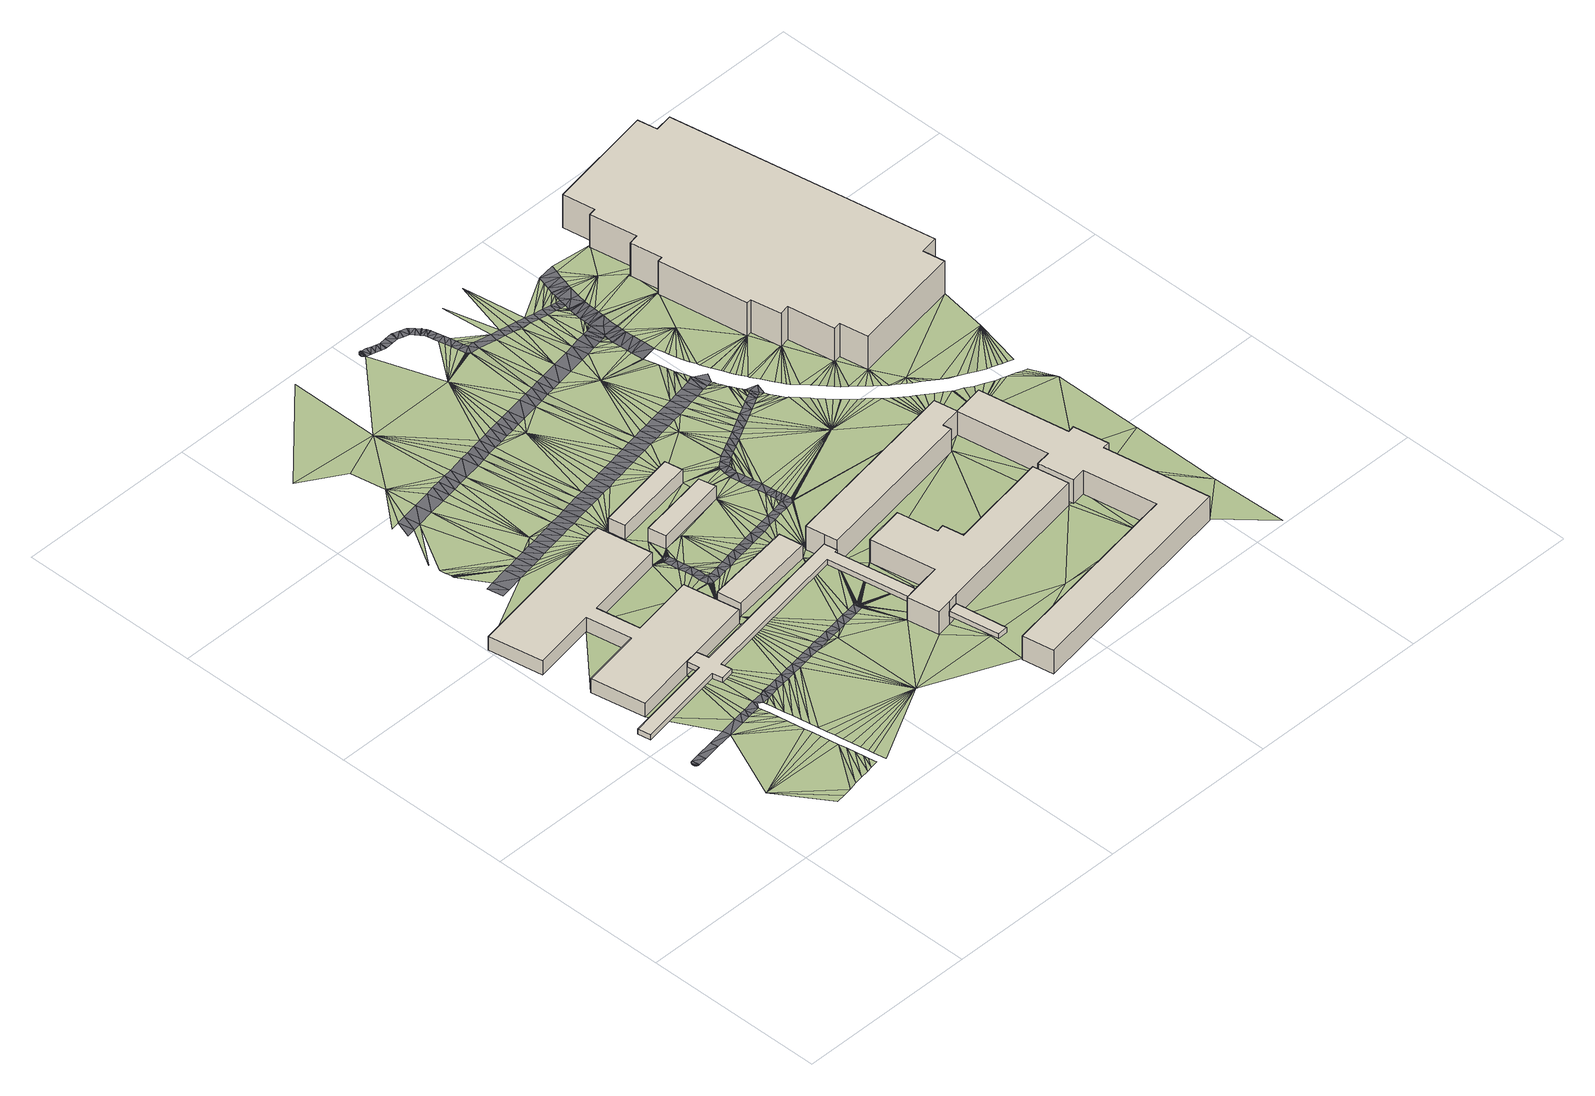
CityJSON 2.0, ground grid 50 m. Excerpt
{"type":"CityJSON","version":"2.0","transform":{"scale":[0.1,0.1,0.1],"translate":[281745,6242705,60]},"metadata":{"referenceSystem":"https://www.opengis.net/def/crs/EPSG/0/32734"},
"CityObjects":{
"building1":{"type":"Building","attributes":{"osm_address":"HIV/AIDS Unit Bellville 7530 Cape Town","osm_building":"university","osm_building:levels":"1","ground_height":61.25,"building_height":4.1,"roof_height":65.35,"plus_code":"4FRW3J8Q+VHW"},"geometry":[{"type":"Solid","lod":"1","boundaries":[[[[0,1,2,3]],[[1,4,5,2]],[[4,6,7,5]],[[6,8,9,7]],[[8,10,11,9]],[[10,12,13,11]],[[12,14,15,13]],[[14,16,17,15]],[[16,18,19,17]],[[18,20,21,19]],[[20,22,23,21]],[[22,24,25,23]],[[24,26,27,25]],[[26,0,3,27]],[[3,2,5,7,9,11,13,15,17,19,21,23,25,27]],[[26,24,22,20,18,16,14,12,10,8,6,4,1,0]]]]}]},
"building2":{"type":"Building","attributes":{"osm_building":"roof","osm_building:levels":"1","osm_layer":"1","ground_height":61.04,"bottom_roof_height":63.84,"roof_height":65.34},"geometry":[{"type":"Solid","lod":"1","boundaries":[[[[28,29,30,31]],[[29,32,33,30]],[[32,34,35,33]],[[34,36,37,35]],[[36,38,39,37]],[[38,40,41,39]],[[40,42,43,41]],[[42,44,45,43]],[[44,46,47,45]],[[46,48,49,47]],[[48,50,51,49]],[[50,52,53,51]],[[52,54,3,53]],[[54,55,27,3]],[[55,56,57,27]],[[56,28,31,57]],[[31,30,33,35,37,39,41,43,45,47,49,51,53,3,27,57]],[[56,55,54,52,50,48,46,44,42,40,38,36,34,32,29,28]]]]}]},
"building3":{"type":"Building","attributes":{"osm_address":"Bellville 7530 Cape Town","osm_building":"yes","osm_building:levels":"1","ground_height":61.03,"building_height":4.1,"roof_height":65.13,"plus_code":"4FRW3J8Q+VP5"},"geometry":[{"type":"Solid","lod":"1","boundaries":[[[[58,59,60,61]],[[59,62,63,60]],[[62,64,65,63]],[[64,58,61,65]],[[61,60,63,65]],[[64,62,59,58]]]]}]},
"building4":{"type":"Building","attributes":{"osm_building":"roof","osm_building:levels":"1","osm_layer":"1","ground_height":61.07,"bottom_roof_height":63.87,"roof_height":65.37},"geometry":[{"type":"Solid","lod":"1","boundaries":[[[[66,67,68,69]],[[67,70,71,68]],[[70,72,73,71]],[[72,66,69,73]],[[69,68,71,73]],[[72,70,67,66]]]]}]},
"building5":{"type":"Building","attributes":{"osm_address":"Bellville 7530 Cape Town","osm_building":"yes","osm_building:levels":"1","ground_height":61.28,"building_height":4.1,"roof_height":65.38,"plus_code":"4FRW3J8Q+XQ2"},"geometry":[{"type":"Solid","lod":"1","boundaries":[[[[74,75,76,77]],[[75,78,79,76]],[[78,80,81,79]],[[80,74,77,81]],[[77,76,79,81]],[[80,78,75,74]]]]}]},
"building6":{"type":"Building","attributes":{"osm_address":"Bellville 7530 Cape Town","osm_building":"yes","osm_building:levels":"1","ground_height":61.49,"building_height":4.1,"roof_height":65.59,"plus_code":"4FRW3J8Q+XPQ"},"geometry":[{"type":"Solid","lod":"1","boundaries":[[[[82,83,84,85]],[[83,86,87,84]],[[86,88,89,87]],[[88,82,85,89]],[[85,84,87,89]],[[88,86,83,82]]]]}]},
"building7":{"type":"Building","attributes":{"osm_address":"Bellville 7530 Cape Town","osm_building":"dormitory","osm_building:levels":"2","osm_building:part":"yes","osm_layer":"1","ground_height":61.25,"building_height":6.9,"roof_height":68.15,"plus_code":"4FRW3J8R+Q22"},"geometry":[{"type":"MultiSurface","lod":"1","boundaries":[[[90,91,92,93]],[[91,94,95,92]],[[94,96,97,95]],[[96,98,99,97]],[[98,100,101,99]],[[100,102,103,101]],[[102,104,105,103]],[[104,106,107,105]],[[106,108,109,107]],[[108,110,42,44]],[[44,42,43,45]],[[45,43,111,109]],[[110,112,113,111]],[[112,114,115,113]],[[114,116,117,115]],[[116,90,93,117]],[[93,92,95,97,99,101,103,105,107,109,111,113,115,117]],[[116,114,112,110,108,106,104,102,100,98,96,94,91,90]]]}]},
"building8":{"type":"Building","attributes":{"osm_address":"Matthew Goniwe Residence 1 Bellville 7530 Cape Town","osm_building":"dormitory","osm_building:levels":"2","osm_building:part":"yes","osm_residential":"university","ground_height":61.3,"building_height":6.9,"roof_height":68.2,"plus_code":"4FRW3J8R+P3M"},"geometry":[{"type":"Solid","lod":"1","boundaries":[[[[118,119,120,121]],[[119,122,123,120]],[[122,124,125,123]],[[124,126,127,125]],[[126,128,129,127]],[[128,130,131,129]],[[130,132,133,131]],[[132,134,135,133]],[[134,136,137,135]],[[136,138,139,137]],[[138,140,141,139]],[[140,142,143,141]],[[142,144,145,143]],[[144,146,147,145]],[[146,148,149,147]],[[148,150,151,149]],[[150,152,153,151]],[[152,154,155,153]],[[154,156,157,155]],[[156,158,159,157]],[[158,118,121,159]],[[121,120,123,125,127,129,131,133,135,137,139,141,143,145,147,149,151,153,155,157,159]],[[158,156,154,152,150,148,146,144,142,140,138,136,134,132,130,128,126,124,122,119,118]]]]}]},
"building9":{"type":"Building","attributes":{"osm_address":"Administration Bellville 7530 Cape Town","osm_building":"university","osm_building:levels":"3","ground_height":62.25,"building_height":9.7,"roof_height":71.95,"plus_code":"4FRW3J9R+435"},"geometry":[{"type":"Solid","lod":"1","boundaries":[[[[160,161,162,163]],[[161,164,165,162]],[[164,166,167,165]],[[166,168,169,167]],[[168,170,171,169]],[[170,172,173,171]],[[172,174,175,173]],[[174,176,177,175]],[[176,178,179,177]],[[178,180,181,179]],[[180,182,183,181]],[[182,184,185,183]],[[184,186,187,185]],[[186,188,189,187]],[[188,190,191,189]],[[190,192,193,191]],[[192,194,195,193]],[[194,196,197,195]],[[196,198,199,197]],[[198,160,163,199]],[[163,162,165,167,169,171,173,175,177,179,181,183,185,187,189,191,193,195,197,199]],[[198,196,194,192,190,188,186,184,182,180,178,176,174,172,170,168,166,164,161,160]]]]}]},
"terrain1":{"type":"TINRelief","geometry":[{"type":"CompositeSurface","lod":"1","boundaries":[[[200,201,202]],[[200,202,203]],[[204,200,203]],[[205,200,206]],[[207,208,24]],[[209,204,203]],[[204,210,200]],[[210,211,200]],[[200,211,212]],[[206,200,212]],[[213,214,209]],[[215,213,216]],[[205,217,218]],[[208,26,24]],[[214,204,209]],[[219,220,216]],[[215,214,213]],[[216,220,215]],[[206,221,205]],[[219,222,223]],[[223,220,219]],[[217,205,221]],[[224,225,218]],[[224,218,217]],[[208,226,26]],[[227,225,228]],[[228,225,224]],[[22,20,229]],[[26,226,230]],[[231,227,228]],[[232,227,231]],[[26,230,233]],[[234,235,236]],[[235,234,237]],[[238,237,234]],[[239,236,240]],[[26,233,0]],[[239,234,236]],[[241,0,233]],[[242,243,240]],[[244,242,245]],[[246,239,240]],[[247,245,248]],[[241,249,250]],[[241,250,0]],[[248,251,252]],[[253,254,255]],[[246,240,243]],[[256,250,249]],[[257,253,255]],[[257,255,258]],[[0,250,256]],[[259,258,255]],[[259,255,260]],[[260,255,261]],[[261,255,262]],[[251,262,255]],[[242,244,243]],[[263,0,256]],[[247,244,245]],[[264,0,263]],[[265,266,267]],[[267,266,268]],[[266,269,270]],[[247,248,252]],[[271,272,273]],[[273,272,274]],[[275,276,277]],[[272,271,266]],[[251,255,252]],[[6,4,278]],[[1,0,264]],[[274,272,279]],[[280,281,282]],[[274,279,281]],[[283,1,264]],[[283,284,1]],[[252,255,285]],[[286,287,288]],[[289,1,284]],[[290,285,255]],[[291,281,279]],[[1,289,292]],[[293,275,277]],[[288,287,294]],[[295,291,279]],[[278,4,296]],[[297,290,255]],[[292,298,1]],[[277,299,293]],[[294,300,288]],[[298,301,1]],[[291,295,302]],[[302,295,303]],[[277,304,299]],[[305,297,255]],[[62,1,301]],[[59,4,1]],[[62,59,1]],[[297,305,306]],[[303,307,302]],[[277,308,304]],[[62,301,309]],[[310,291,302]],[[311,288,300]],[[312,306,305]],[[302,307,313]],[[314,308,277]],[[315,62,309]],[[316,4,59]],[[317,312,305]],[[318,310,302]],[[319,320,321]],[[322,288,311]],[[302,313,323]],[[62,315,324]],[[325,314,277]],[[326,4,327]],[[326,328,4]],[[316,327,4]],[[329,4,328]],[[4,330,296]],[[4,329,331]],[[4,331,332]],[[316,59,333]],[[333,59,334]],[[334,59,335]],[[305,336,317]],[[59,337,335]],[[337,59,338]],[[330,4,332]],[[338,59,339]],[[339,59,340]],[[340,59,341]],[[318,302,342]],[[343,341,59]],[[344,288,322]],[[345,343,59]],[[346,345,59]],[[347,62,324]],[[348,302,323]],[[59,349,346]],[[350,325,277]],[[112,305,255]],[[349,59,351]],[[320,319,288]],[[352,336,305]],[[302,353,342]],[[354,288,344]],[[348,353,302]],[[350,277,355]],[[296,330,356]],[[357,296,356]],[[357,358,296]],[[358,359,296]],[[359,360,296]],[[360,361,296]],[[361,362,296]],[[362,363,296]],[[364,296,363]],[[59,365,351]],[[364,366,296]],[[367,296,366]],[[296,367,368]],[[296,368,369]],[[369,370,296]],[[370,371,296]],[[371,372,296]],[[277,296,86]],[[355,277,373]],[[354,320,288]],[[374,365,59]],[[375,376,377]],[[296,372,74]],[[378,376,375]],[[114,112,255]],[[305,112,352]],[[379,373,277]],[[86,296,74]],[[277,86,379]],[[378,380,381]],[[74,372,382]],[[75,383,384]],[[385,74,382]],[[386,321,320]],[[384,387,75]],[[353,348,388]],[[375,380,378]],[[74,385,383]],[[387,389,75]],[[390,75,389]],[[388,348,391]],[[75,390,392]],[[393,114,255]],[[75,392,394]],[[75,394,395]],[[75,395,396]],[[75,397,398]],[[396,399,75]],[[75,399,400]],[[75,400,401]],[[401,402,75]],[[75,402,403]],[[404,397,75]],[[75,403,404]],[[62,347,405]],[[406,393,255]],[[381,407,408]],[[75,74,383]],[[373,379,409]],[[352,112,410]],[[380,407,381]],[[388,391,411]],[[412,398,408]],[[413,409,379]],[[414,320,354]],[[112,415,410]],[[398,412,75]],[[59,416,374]],[[408,407,412]],[[411,417,388]],[[347,418,405]],[[379,419,413]],[[415,112,420]],[[421,417,411]],[[320,414,422]],[[420,112,423]],[[112,424,423]],[[425,424,112]],[[112,426,425]],[[427,426,112]],[[112,428,427]],[[429,405,418]],[[419,379,430]],[[412,407,431]],[[110,432,428]],[[433,432,110]],[[110,434,433]],[[112,110,428]],[[421,435,417]],[[436,435,421]],[[437,412,431]],[[438,320,422]],[[379,439,430]],[[114,393,116]],[[429,440,441]],[[416,442,374]],[[443,441,440]],[[74,444,86]],[[445,441,443]],[[441,445,446]],[[441,446,447]],[[447,448,441]],[[441,448,449]],[[441,449,450]],[[451,412,437]],[[450,452,441]],[[453,320,438]],[[379,454,439]],[[434,455,456]],[[457,456,455]],[[457,455,458]],[[459,458,455]],[[436,460,435]],[[461,459,455]],[[461,455,462]],[[463,462,455]],[[416,464,442]],[[465,460,436]],[[90,116,393]],[[104,452,466]],[[104,466,467]],[[104,467,468]],[[455,434,110]],[[468,469,104]],[[104,469,470]],[[104,471,463]],[[104,470,471]],[[412,472,75]],[[451,473,412]],[[453,474,320]],[[429,441,405]],[[475,464,416]],[[476,460,465]],[[108,455,110]],[[416,477,475]],[[379,478,454]],[[441,452,104]],[[104,463,455]],[[416,479,477]],[[412,473,472]],[[480,465,481]],[[416,405,482]],[[483,405,441]],[[465,480,476]],[[455,108,106]],[[482,405,483]],[[479,416,484]],[[74,485,444]],[[474,486,320]],[[481,487,480]],[[488,393,406]],[[489,472,473]],[[490,484,416]],[[491,476,480]],[[104,455,106]],[[416,482,492]],[[487,493,480]],[[90,393,488]],[[478,494,454]],[[489,495,472]],[[416,492,490]],[[496,491,480]],[[497,480,493]],[[498,472,495]],[[478,499,494]],[[474,500,486]],[[496,480,501]],[[320,486,502]],[[503,492,482]],[[497,504,480]],[[472,498,505]],[[499,478,506]],[[507,486,500]],[[102,441,104]],[[501,480,508]],[[509,503,482]],[[504,510,480]],[[486,507,511]],[[478,512,506]],[[513,508,480]],[[482,514,509]],[[480,510,515]],[[472,505,516]],[[486,511,517]],[[485,472,518]],[[514,482,519]],[[512,478,520]],[[521,519,482]],[[482,522,521]],[[482,523,522]],[[524,523,482]],[[525,505,526]],[[444,485,527]],[[513,480,528]],[[486,517,529]],[[515,528,480]],[[530,478,444]],[[520,478,531]],[[526,532,533]],[[516,505,525]],[[516,534,472]],[[535,472,534]],[[536,526,533]],[[472,535,537]],[[536,525,526]],[[537,538,472]],[[538,518,472]],[[518,539,485]],[[532,540,541]],[[485,539,542]],[[541,533,532]],[[531,478,543]],[[485,542,527]],[[544,486,529]],[[444,527,545]],[[444,545,546]],[[444,546,547]],[[444,547,548]],[[549,444,548]],[[528,515,550]],[[551,444,549]],[[552,444,551]],[[530,444,552]],[[553,478,530]],[[102,100,554]],[[528,550,555]],[[553,556,478]],[[557,486,544]],[[478,558,543]],[[555,550,559]],[[558,478,556]],[[488,406,560]],[[561,562,563]],[[555,559,564]],[[565,566,567]],[[563,566,561]],[[568,562,569]],[[102,554,570]],[[571,570,554]],[[557,572,486]],[[573,90,488]],[[563,567,566]],[[574,543,558]],[[575,569,576]],[[563,562,568]],[[441,102,577]],[[486,578,579]],[[578,486,580]],[[486,581,580]],[[581,486,582]],[[583,582,486]],[[486,579,584]],[[583,486,585]],[[585,486,586]],[[586,486,587]],[[587,486,588]],[[589,486,584]],[[486,590,588]],[[591,574,558]],[[590,486,572]],[[592,486,589]],[[486,592,593]],[[556,594,558]],[[595,557,596]],[[597,568,569]],[[594,598,558]],[[599,559,600]],[[559,599,564]],[[601,591,558]],[[595,572,557]],[[569,575,597]],[[602,524,482]],[[603,604,605]],[[606,603,605]],[[606,605,607]],[[608,607,605]],[[605,609,608]],[[605,610,609]],[[611,610,605]],[[605,612,611]],[[605,613,612]],[[598,614,558]],[[605,615,613]],[[605,616,615]],[[596,617,618]],[[605,619,616]],[[599,600,620]],[[619,605,576]],[[618,595,596]],[[601,558,621]],[[564,599,622]],[[558,614,623]],[[617,624,618]],[[620,625,599]],[[622,599,626]],[[558,627,621]],[[558,623,628]],[[558,628,627]],[[599,625,629]],[[630,631,632]],[[633,632,631]],[[602,634,524]],[[634,602,604]],[[605,575,576]],[[618,624,635]],[[571,636,570]],[[626,599,637]],[[638,599,629]],[[639,640,633]],[[577,102,570]],[[641,635,624]],[[631,639,633]],[[642,627,628]],[[643,627,642]],[[638,644,599]],[[637,599,645]],[[643,642,646]],[[641,647,635]],[[648,575,605]],[[643,646,649]],[[650,647,641]],[[605,651,648]],[[649,646,652]],[[653,645,599]],[[639,654,655]],[[656,573,488]],[[644,657,599]],[[658,659,641]],[[659,650,641]],[[660,651,605]],[[649,652,661]],[[560,656,488]],[[662,644,663]],[[605,604,602]],[[661,652,664]],[[605,665,660]],[[599,666,653]],[[667,659,658]],[[663,668,669]],[[659,670,650]],[[657,671,599]],[[672,599,671]],[[599,672,673]],[[599,673,674]],[[674,675,599]],[[662,657,644]],[[599,675,676]],[[666,599,676]],[[654,677,678]],[[661,664,679]],[[680,659,667]],[[663,669,662]],[[577,570,636]],[[670,659,680]],[[668,681,682]],[[683,661,679]],[[684,669,668]],[[682,684,668]],[[685,665,686]],[[687,664,688]],[[677,689,678]],[[690,653,691]],[[692,693,667]],[[667,693,680]],[[665,605,694]],[[695,682,681]],[[683,696,697]],[[681,698,699]],[[695,681,699]],[[664,687,679]],[[700,685,701]],[[666,691,653]],[[696,683,679]],[[698,702,699]],[[703,704,688]],[[705,699,702]],[[706,707,697]],[[678,689,708]],[[697,709,706]],[[688,704,687]],[[697,696,709]],[[690,710,711]],[[712,713,700]],[[690,691,710]],[[686,665,694]],[[714,715,703]],[[703,716,704]],[[715,716,703]],[[692,717,693]],[[692,718,717]],[[719,701,685]],[[719,685,686]],[[714,720,715]],[[712,700,721]],[[722,723,713]],[[720,714,724]],[[725,573,656]],[[726,711,710]],[[700,701,721]],[[727,711,726]],[[728,711,727]],[[713,712,722]],[[729,723,722]],[[727,730,728]],[[694,605,731]],[[573,732,636]],[[732,573,725]],[[727,733,730]],[[718,734,735]],[[736,731,605]],[[737,725,656]],[[738,717,718]],[[656,560,737]],[[605,739,736]],[[740,734,741]],[[740,742,734]],[[735,738,718]],[[742,735,734]],[[743,739,605]],[[605,744,743]],[[745,636,732]],[[746,717,747]],[[717,738,747]],[[708,748,749]],[[577,636,745]],[[750,744,605]],[[751,750,605]],[[752,751,605]],[[747,753,746]],[[748,754,755]],[[756,746,757]],[[753,757,746]],[[758,752,605]],[[759,760,761]],[[759,761,762]],[[757,763,756]],[[759,764,760]],[[765,766,754]],[[605,767,758]],[[763,768,756]],[[769,764,759]],[[770,759,762]],[[759,771,769]],[[756,768,772]],[[773,774,577]],[[759,775,771]],[[605,776,767]],[[777,775,759]],[[765,778,779]],[[777,759,780]],[[773,577,745]],[[781,605,602]],[[776,605,781]],[[780,759,782]],[[783,784,778]],[[785,754,766]],[[759,786,782]],[[779,787,765]],[[779,778,784]],[[788,770,789]],[[787,766,765]],[[789,790,788]],[[790,791,788]],[[749,748,755]],[[785,755,754]],[[788,791,792]],[[792,793,788]],[[788,793,794]],[[788,794,795]],[[788,795,796]],[[788,796,797]],[[798,799,797]],[[799,798,800]],[[799,800,801]],[[799,801,802]],[[802,803,799]],[[803,804,799]],[[805,786,806]],[[770,788,759]],[[804,807,799]],[[806,808,805]],[[808,806,809]],[[809,806,810]],[[811,812,807]],[[810,806,813]],[[813,806,814]],[[811,815,812]],[[602,816,781]],[[817,818,819]],[[820,812,815]],[[816,602,821]],[[759,806,786]],[[818,822,819]],[[823,812,820]],[[822,818,824]],[[821,602,825]],[[797,799,788]],[[826,817,814]],[[827,824,818]],[[602,828,829]],[[823,830,812]],[[602,831,825]],[[830,832,812]],[[833,831,602]],[[827,818,834]],[[812,832,835]],[[833,602,836]],[[799,807,812]],[[834,818,837]],[[836,602,838]],[[818,839,837]],[[835,840,196]],[[838,602,841]],[[839,818,842]],[[196,840,843]],[[844,841,602]],[[845,846,847]],[[843,848,196]],[[788,806,759]],[[842,818,849]],[[826,818,817]],[[812,835,196]],[[602,850,844]],[[848,851,196]],[[806,826,814]],[[602,829,852]],[[853,829,854]],[[847,855,845]],[[851,856,196]],[[799,857,788]],[[850,602,852]],[[858,846,845]],[[859,856,860]],[[799,812,861]],[[859,860,862]],[[856,859,196]],[[196,863,812]],[[859,862,864]],[[865,849,866]],[[867,859,864]],[[866,849,818]],[[852,829,868]],[[869,859,867]],[[870,868,829]],[[853,858,871]],[[872,870,829]],[[873,826,806]],[[869,874,859]],[[826,875,818]],[[874,876,859]],[[829,877,872]],[[871,858,845]],[[866,818,875]],[[877,829,878]],[[853,879,829]],[[880,878,829]],[[876,881,882]],[[883,880,829]],[[829,884,883]],[[885,884,829]],[[853,871,879]],[[829,879,885]],[[859,876,886]],[[859,887,196]],[[876,882,886]],[[886,882,888]],[[889,885,879]],[[886,888,890]],[[879,891,889]],[[890,892,886]],[[879,893,891]],[[879,894,893]],[[892,895,886]],[[896,886,895]],[[896,897,886]],[[887,859,886]],[[898,886,897]],[[886,898,899]]]}]},
"road1":{"type":"Road","attributes":{"osm_access":"private","osm_highway":"service","osm_is_in":"Bellville Campus, Cape Peninsula University of Technology, Bellville, Western Cape, South Africa","osm_lanes":"2","osm_maxspeed":"30","osm_name":"Achievers Way","osm_oneway":"yes","osm_surface":"asphalt"},"geometry":[{"type":"MultiSurface","lod":"1","boundaries":[[[900,901,902]],[[270,902,901]],[[901,275,270]],[[270,275,266]],[[275,293,266]],[[266,293,272]],[[287,903,282]],[[272,293,299]],[[287,282,294]],[[279,272,299]],[[294,282,281]],[[279,299,304]],[[304,295,279]],[[300,294,281]],[[295,304,308]],[[300,281,291]],[[303,295,308]],[[314,303,308]],[[303,314,307]],[[311,300,291]],[[307,314,325]],[[291,310,311]],[[307,325,313]],[[313,325,350]],[[311,310,322]],[[323,313,350]],[[322,310,318]],[[355,323,350]],[[344,322,318]],[[323,355,348]],[[342,344,318]],[[348,355,373]],[[354,344,342]],[[342,353,354]],[[373,391,348]],[[391,373,409]],[[414,354,353]],[[353,388,414]],[[409,411,391]],[[413,411,409]],[[414,388,422]],[[411,413,421]],[[388,417,422]],[[421,413,419]],[[421,419,436]],[[430,436,419]],[[417,438,422]],[[435,438,417]],[[430,465,436]],[[438,435,453]],[[465,430,439]],[[453,435,460]],[[465,439,481]],[[474,453,460]],[[481,439,454]],[[474,460,476]],[[487,481,454]],[[474,476,500]],[[494,487,454]],[[491,500,476]],[[487,494,493]],[[500,491,507]],[[499,493,494]],[[496,507,491]],[[499,497,493]],[[511,507,496]],[[499,506,497]],[[501,511,496]],[[506,504,497]],[[517,511,501]],[[504,506,512]],[[517,501,508]],[[504,512,510]],[[529,517,508]],[[512,520,510]],[[513,529,508]],[[510,520,515]],[[515,520,531]],[[513,544,529]],[[515,531,550]],[[513,528,544]],[[531,543,550]],[[550,543,559]],[[528,557,544]],[[528,555,557]],[[559,543,574]],[[559,574,600]],[[555,596,557]],[[564,596,555]],[[574,591,600]],[[600,591,620]],[[596,564,617]],[[617,564,622]],[[620,591,601]],[[625,620,601]],[[617,622,624]],[[622,626,624]],[[625,601,621]],[[629,625,621]],[[626,641,624]],[[621,627,629]],[[627,638,629]],[[637,641,626]],[[627,643,638]],[[643,644,638]],[[641,637,658]],[[644,643,649]],[[649,663,644]],[[658,637,645]],[[661,663,649]],[[661,668,663]],[[658,645,667]],[[645,653,667]],[[668,661,683]],[[667,653,690]],[[681,668,683]],[[690,692,667]],[[683,698,681]],[[697,698,683]],[[698,697,904]],[[718,692,690]],[[698,904,702]],[[904,697,707]],[[690,711,718]],[[904,707,905]],[[718,711,728]],[[718,728,734]],[[728,906,734]],[[906,728,730]],[[741,734,906]],[[741,906,907]]]}]},
"road2":{"type":"Road","attributes":{"osm_highway":"service","osm_lanes":"1","osm_surface":"asphalt"},"geometry":[{"type":"MultiSurface","lod":"1","boundaries":[[[908,909,910]],[[908,911,909]],[[908,912,913]],[[910,909,914]],[[915,912,910]],[[916,917,910]],[[912,908,910]],[[918,917,919]],[[917,920,921]],[[921,919,917]],[[920,917,916]],[[910,914,916]],[[909,922,914]],[[923,924,925]],[[914,925,924]],[[924,926,914]],[[927,928,929]],[[930,927,926]],[[931,916,932]],[[932,916,926]],[[926,927,932]],[[926,916,914]],[[933,934,916]],[[935,914,936]],[[914,922,936]],[[937,929,938]],[[939,933,916]],[[940,941,938]],[[942,940,205]],[[931,939,916]],[[932,927,929]],[[943,944,932]],[[932,944,931]],[[937,932,929]],[[940,942,941]],[[937,938,941]],[[226,218,225]],[[207,942,205]],[[205,218,208]],[[205,208,207]],[[218,226,208]],[[226,225,230]],[[227,232,230]],[[233,232,945]],[[249,234,239]],[[234,241,238]],[[238,233,945]],[[249,239,246]],[[230,232,233]],[[234,249,241]],[[241,233,238]],[[256,249,246]],[[246,263,256]],[[263,246,243]],[[227,230,225]],[[264,263,243]],[[244,247,264]],[[252,284,247]],[[247,283,264]],[[244,264,243]],[[284,252,285]],[[290,297,298]],[[285,290,289]],[[298,297,306]],[[283,247,284]],[[292,289,290]],[[284,285,289]],[[306,301,298]],[[298,292,290]],[[312,309,301]],[[309,312,315]],[[312,317,315]],[[312,301,306]],[[336,324,315]],[[336,352,347]],[[410,418,352]],[[415,418,410]],[[420,423,424]],[[440,420,424]],[[426,424,425]],[[426,427,428]],[[457,428,432]],[[426,428,452]],[[426,440,424]],[[415,420,440]],[[336,315,317]],[[433,434,432]],[[347,352,418]],[[418,415,429]],[[324,336,347]],[[461,428,457]],[[446,426,452]],[[466,452,468]],[[466,468,467]],[[415,440,429]],[[456,432,434]],[[440,446,443]],[[440,426,446]],[[445,443,446]],[[452,450,449]],[[452,448,447]],[[448,452,449]],[[452,447,446]],[[452,470,468]],[[470,452,428]],[[463,471,470]],[[428,461,470]],[[468,470,469]],[[459,461,457]],[[462,463,470]],[[470,461,462]],[[458,459,457]],[[432,456,457]]]}]},
"road3":{"type":"Road","attributes":{"osm_highway":"service","osm_lanes":"1","osm_surface":"asphalt"},"geometry":[{"type":"MultiSurface","lod":"1","boundaries":[[[341,343,345]],[[341,345,346]],[[339,341,338]],[[349,341,346]],[[341,339,340]],[[326,341,349]],[[326,327,316]],[[316,341,326]],[[377,329,328]],[[378,331,376]],[[338,341,316]],[[334,335,337]],[[337,338,316]],[[316,334,337]],[[328,326,349]],[[316,333,334]],[[329,376,331]],[[331,378,381]],[[377,328,349]],[[375,377,351]],[[351,377,349]],[[380,351,365]],[[380,375,351]],[[365,374,380]],[[377,376,329]],[[431,374,442]],[[437,442,464]],[[451,475,477]],[[464,475,437]],[[374,407,380]],[[479,489,477]],[[407,374,431]],[[431,442,437]],[[477,473,451]],[[473,477,489]],[[451,437,475]],[[498,490,505]],[[484,490,495]],[[490,498,495]],[[492,505,490]],[[505,492,503]],[[484,495,489]],[[484,489,479]],[[359,358,357]],[[359,357,362]],[[360,362,361]],[[362,360,359]],[[366,385,382]],[[366,369,367]],[[385,366,362]],[[362,357,385]],[[363,366,364]],[[363,362,366]],[[398,357,356]],[[369,371,370]],[[369,368,367]],[[371,382,372]],[[382,371,369]],[[366,382,369]],[[356,330,398]],[[397,404,396]],[[397,357,398]],[[402,404,403]],[[400,402,401]],[[402,400,404]],[[404,400,396]],[[381,332,331]],[[526,505,503]],[[396,357,397]],[[330,408,398]],[[381,408,330]],[[384,385,390]],[[390,385,396]],[[387,390,389]],[[385,384,383]],[[384,390,387]],[[392,390,396]],[[394,396,395]],[[394,392,396]],[[357,396,385]],[[400,399,396]],[[332,381,330]],[[526,503,509]],[[509,532,526]],[[540,532,509]],[[576,534,516]],[[576,516,525]],[[525,619,576]],[[612,540,514]],[[514,540,509]],[[541,540,613]],[[533,541,615]],[[616,536,533]],[[525,536,616]],[[534,576,569]],[[537,561,518]],[[561,539,518]],[[539,561,542]],[[527,542,565]],[[561,537,535]],[[537,518,538]],[[535,562,561]],[[562,535,569]],[[527,565,530]],[[566,565,542]],[[561,566,542]],[[535,534,569]],[[553,565,567]],[[521,514,519]],[[521,522,523]],[[610,521,523]],[[524,634,523]],[[634,610,523]],[[608,634,604]],[[606,604,603]],[[613,615,541]],[[616,533,615]],[[612,613,540]],[[525,616,619]],[[606,608,604]],[[610,634,608]],[[610,608,609]],[[612,610,611]],[[612,521,610]],[[608,606,607]],[[514,521,612]],[[546,549,547]],[[546,530,549]],[[547,549,548]],[[551,549,552]],[[545,527,546]],[[549,530,552]],[[527,530,546]],[[565,553,530]],[[563,556,553]],[[594,556,563]],[[598,563,568]],[[563,553,567]],[[597,614,568]],[[563,598,594]],[[598,568,614]],[[623,614,597]],[[597,575,623]],[[628,575,648]],[[628,648,651]],[[642,628,651]],[[646,642,651]],[[651,660,646]],[[575,628,623]],[[665,685,652]],[[660,665,652]],[[685,664,652]],[[664,685,688]],[[685,700,688]],[[713,703,688]],[[723,714,713]],[[713,714,703]],[[724,723,729]],[[722,946,729]],[[713,688,700]],[[723,724,714]],[[724,729,946]],[[724,946,720]],[[652,646,660]]]}]},
"road4":{"type":"Road","attributes":{"osm_highway":"service","osm_lanes":"1","osm_surface":"asphalt"},"geometry":[{"type":"MultiSurface","lod":"1","boundaries":[[[947,948,949]],[[502,950,951]],[[952,953,502]],[[949,953,952]],[[954,947,955]],[[956,957,958]],[[958,959,956]],[[958,957,960]],[[958,961,951]],[[951,950,958]],[[960,962,958]],[[959,958,950]],[[955,963,964]],[[963,965,964]],[[966,965,963]],[[964,965,967]],[[968,969,970]],[[971,969,972]],[[969,968,973]],[[964,967,974]],[[971,972,975]],[[969,976,972]],[[977,975,972]],[[974,975,978]],[[974,978,964]],[[973,979,980]],[[981,982,976]],[[981,973,980]],[[981,976,973]],[[969,973,976]],[[970,983,968]],[[966,963,984]],[[955,964,954]],[[950,985,986]],[[986,987,988]],[[989,990,959]],[[986,991,992]],[[992,991,993]],[[992,993,994]],[[959,986,988]],[[995,991,985]],[[991,986,985]],[[959,988,989]],[[948,947,954]],[[953,950,502]],[[949,996,953]],[[977,997,998]],[[998,999,975]],[[998,997,1000]],[[999,978,975]],[[977,998,975]],[[1001,1002,1003]],[[1001,1003,1004]],[[1003,1002,1005]],[[985,1005,1002]],[[953,1006,950]],[[1006,1007,950]],[[1007,1006,1008]],[[1005,985,950]],[[986,959,950]],[[949,948,996]],[[635,631,618]],[[595,579,587]],[[647,639,635]],[[670,680,689]],[[670,677,650]],[[677,670,689]],[[647,650,654]],[[680,708,689]],[[654,650,677]],[[583,585,587]],[[583,581,582]],[[587,585,586]],[[590,572,588]],[[588,572,587]],[[587,581,583]],[[595,587,572]],[[630,595,618]],[[647,654,639]],[[772,768,1009]],[[765,746,756]],[[756,772,778]],[[1009,783,772]],[[693,717,748]],[[748,708,693]],[[717,754,748]],[[693,708,680]],[[765,756,778]],[[717,746,754]],[[783,1009,784]],[[746,765,754]],[[772,783,778]],[[1010,1011,1012]],[[1010,1013,1011]],[[593,1014,1012]],[[584,579,630]],[[640,592,589]],[[584,632,589]],[[593,592,1014]],[[580,579,578]],[[1011,1013,1015]],[[983,1016,1017]],[[983,1018,1016]],[[968,983,1017]],[[1019,1020,983]],[[1021,1015,1013]],[[983,1020,1018]],[[1019,1011,1020]],[[1015,1020,1011]],[[1022,1021,1013]],[[640,589,633]],[[579,580,587]],[[640,1014,592]],[[579,595,630]],[[633,589,632]],[[632,584,630]],[[618,631,630]],[[635,639,631]],[[1010,1012,1014]],[[587,580,581]]]}]},
"road5":{"type":"Road","attributes":{"osm_access":"private","osm_highway":"service","osm_is_in":"Bellville Campus, Cape Peninsula University of Technology, Bellville, Western Cape, South Africa","osm_lanes":"2","osm_maxspeed":"30","osm_name":"Business Way"},"geometry":[{"type":"MultiSurface","lod":"1","boundaries":[[[710,782,726]],[[771,676,675]],[[780,691,666]],[[710,691,782]],[[777,666,676]],[[906,727,786]],[[906,730,733]],[[906,733,727]],[[782,727,726]],[[674,771,675]],[[777,780,666]],[[786,805,906]],[[805,808,906]],[[786,727,782]],[[775,777,676]],[[782,691,780]],[[808,809,907]],[[907,906,808]],[[775,676,771]]]}]},
"road6":{"type":"Road","attributes":{"osm_access":"private","osm_highway":"service","osm_is_in":"Bellville Campus, Cape Peninsula University of Technology, Bellville, Western Cape, South Africa","osm_lanes":"2","osm_maxspeed":"30","osm_name":"Business Way","osm_surface":"asphalt"},"geometry":[{"type":"MultiSurface","lod":"1","boundaries":[[[740,741,907]],[[740,813,742]],[[907,810,740]],[[814,735,742]],[[735,814,738]],[[810,813,740]],[[907,809,810]],[[819,747,738]],[[814,742,813]],[[822,753,747]],[[757,753,822]],[[738,814,817]],[[763,757,822]],[[768,763,824]],[[819,738,817]],[[819,822,747]],[[768,824,1009]],[[824,763,822]],[[779,784,834]],[[1009,834,784]],[[824,827,1009]],[[779,837,787]],[[766,787,837]],[[837,785,766]],[[834,1009,827]],[[837,779,834]],[[842,755,785]],[[839,785,837]],[[749,755,842]],[[842,785,839]],[[749,842,849]],[[865,749,849]]]}]}
},
"vertices":[
[297,637,10],[470,667,10],[470,667,53],[297,637,53],[443,819,10],[443,819,53],[266,788,10],[266,788,53],[245,907,10],[245,907,53],[471,947,10],[471,947,53],[445,1097,10],[445,1097,53],[2,1020,10],[2,1020,53],[28,871,10],[28,871,53],[205,902,10],[205,902,53],[227,778,10],[227,778,53],[62,749,10],[62,749,53],[88,600,10],[88,600,53],[258,630,10],[258,630,53],
[13,551,38],[19,516,38],[19,516,53],[13,551,53],[269,559,38],[269,559,53],[275,532,38],[275,532,53],[312,538,38],[312,538,53],[307,567,38],[307,567,53],[734,640,38],[734,640,53],[775,400,38],[775,400,53],[807,406,38],[807,406,53],[766,645,38],[766,645,53],[774,646,38],[774,646,53],[768,682,38],[768,682,53],[304,604,38],[304,604,53],[297,637,38],[258,630,38],[263,595,38],[263,595,53],
[722,781,10],[480,747,10],[480,747,51],[722,781,51],[489,681,10],[489,681,51],[732,716,10],[732,716,51],
[802,314,39],[825,177,39],[825,177,54],[802,314,54],[853,179,39],[853,179,54],[832,320,39],[832,320,54],
[524,1011,13],[534,962,13],[534,962,54],[524,1011,54],[737,998,13],[737,998,54],[727,1044,13],[727,1044,54],
[714,1140,13],[484,1100,13],[484,1100,56],[714,1140,56],[492,1053,13],[492,1053,56],[722,1091,13],[722,1091,56],
[832,320,11],[1287,399,11],[1287,399,82],[832,320,82],[1270,497,11],[1270,497,82],[990,449,11],[990,449,82],[980,506,11],[980,506,82],[959,502,11],[959,502,82],[940,613,11],[940,613,82],[829,594,11],[829,594,82],[860,415,11],[860,415,82],[807,406,11],[807,406,82],[775,400,11],[775,400,82],[746,395,11],[746,395,82],[762,307,11],[762,307,82],[802,314,11],[802,314,82],
[774,646,8],[1232,722,8],[1232,722,82],[774,646,82],[1228,744,8],[1228,744,82],[1284,753,8],[1284,753,82],[1326,502,8],[1326,502,82],[1286,496,8],[1286,496,82],[1302,397,8],[1302,397,82],[1341,404,8],[1341,404,82],[1375,202,8],[1375,202,82],[835,112,8],[835,112,82],[850,26,8],[850,26,82],[1479,131,8],[1479,131,82],[1430,424,8],[1430,424,82],[1449,427,8],[1449,427,82],[1433,524,8],[1433,524,82],[1414,520,8],[1414,520,82],[1372,769,8],[1372,769,82],[1286,755,8],[1286,755,82],[1275,818,8],[1275,818,82],[760,733,8],[760,733,82],[768,682,8],[768,682,82],
[1595,1162,17],[1645,1171,17],[1645,1171,120],[1595,1162,120],[1520,1902,17],[1520,1902,120],[1471,1894,17],[1471,1894,120],[1461,1948,17],[1461,1948,120],[1157,1895,17],[1157,1895,120],[1172,1806,17],[1172,1806,120],[1152,1803,17],[1152,1803,120],[1174,1674,17],[1174,1674,120],[1147,1668,17],[1147,1668,120],[1161,1581,17],[1161,1581,120],[1147,1579,17],[1147,1579,120],[1186,1331,17],[1186,1331,120],[1199,1333,17],[1199,1333,120],[1214,1250,17],[1214,1250,120],[1241,1255,17],[1241,1255,120],[1263,1125,17],[1263,1125,120],[1283,1128,17],[1283,1128,120],[1297,1050,17],[1297,1050,120],[1605,1103,17],[1605,1103,120],
[95,218,10],[190,81,8],[215,85,8],[239,89,8],[330,215,10],[181,416,10],[314,308,10],[177,438,10],[226,446,10],[263,94,10],[326,238,10],[322,262,10],[318,285,10],[287,98,10],[334,192,10],[338,168,10],[311,102,10],[306,355,10],[230,424,10],[326,105,10],[342,145,10],[310,332,10],[349,109,10],[345,131,10],[302,378,10],[254,428,10],[250,450,10],[268,431,10],[298,402,10],[205,902,12],[265,452,10],[294,425,10],[292,434,10],[299,458,10],[335,441,10],[316,429,10],[320,405,10],[315,429,10],[314,438,10],[347,443,10],[324,382,10],[331,463,10],[328,359,10],[392,450,10],[414,454,10],[332,335,10],[369,447,10],[436,457,10],[336,312,10],[344,465,10],[343,468,10],[340,289,10],[459,461,10],[366,135,10],[372,102,10],[592,218,10],[366,468,10],[364,149,10],[360,172,10],[356,195,10],[352,219,10],[348,242,10],[344,265,10],[388,472,10],[411,475,10],[124,1249,13],[222,1179,13],[124,1251,13],[124,1254,13],[124,1247,13],[173,1170,13],[124,1256,13],[246,1183,13],[121,1271,13],[118,1287,13],[230,1135,13],[2,1020,12],[445,1097,13],[245,907,12],[271,1188,13],[113,1318,13],[199,1429,14],[176,1425,14],[433,479,10],[455,482,10],[481,464,10],[144,1464,14],[168,1468,14],[230,1569,15],[477,486,10],[503,468,10],[247,1438,15],[500,490,10],[254,1140,13],[192,1473,14],[295,1192,13],[471,947,13],[525,471,10],[522,493,10],[279,1144,13],[239,1481,15],[544,497,10],[343,1218,13],[319,1197,13],[303,1149,13],[592,468,10],[548,475,10],[343,1201,13],[327,1154,13],[567,500,10],[294,1446,15],[286,1489,15],[570,478,10],[368,1206,13],[352,1158,13],[589,504,10],[518,812,10],[592,482,10],[318,1450,15],[213,1666,15],[343,1717,16],[97,1736,15],[310,1494,15],[392,1210,13],[611,507,10],[376,1163,13],[517,814,10],[518,813,10],[517,815,10],[514,835,10],[504,895,13],[511,855,13],[508,875,13],[519,811,10],[519,810,10],[520,809,10],[615,485,10],[521,808,10],[522,808,10],[523,807,10],[525,806,10],[526,806,10],[341,1454,15],[527,806,10],[333,1498,15],[528,806,10],[529,806,10],[634,511,10],[416,1215,13],[530,806,10],[400,1167,13],[553,810,10],[637,489,10],[365,1459,15],[357,1502,15],[424,1172,13],[501,915,13],[498,934,13],[498,936,13],[498,937,13],[498,938,13],[498,939,13],[499,940,13],[499,941,13],[500,942,13],[576,814,10],[500,943,13],[501,943,13],[502,944,13],[502,945,13],[503,946,13],[504,946,13],[505,946,13],[449,1176,13],[598,818,10],[549,832,10],[536,838,10],[537,830,10],[533,858,13],[484,1100,15],[572,836,10],[529,878,13],[506,947,13],[508,947,13],[509,947,13],[507,947,13],[343,1967,16],[511,947,13],[388,1463,15],[512,947,13],[513,947,13],[441,1219,13],[514,946,13],[840,218,11],[515,946,13],[515,945,13],[516,944,13],[520,938,13],[523,918,13],[517,944,13],[518,943,13],[518,942,13],[519,941,13],[519,940,13],[520,939,13],[732,716,11],[835,112,11],[595,840,10],[526,898,13],[473,1181,15],[659,492,10],[465,1224,13],[592,968,13],[497,1185,15],[381,1506,15],[682,496,10],[722,781,11],[436,1471,15],[656,514,10],[522,1190,15],[704,500,10],[489,1228,15],[428,1515,15],[705,500,10],[706,500,10],[707,500,10],[708,501,10],[709,502,10],[710,502,10],[678,518,10],[546,1194,15],[617,844,13],[710,503,10],[711,504,10],[712,505,10],[459,1475,15],[514,1233,15],[640,848,13],[452,1519,15],[570,1199,15],[700,521,10],[774,646,11],[621,822,10],[702,521,10],[722,1091,14],[703,521,10],[704,521,10],[705,521,10],[706,521,10],[707,520,10],[708,520,10],[663,852,13],[709,519,10],[475,1523,17],[595,1203,15],[840,468,11],[712,506,10],[713,507,10],[713,508,10],[713,509,10],[483,1480,17],[713,510,10],[713,511,10],[713,512,10],[644,826,10],[538,1237,15],[710,518,10],[711,517,10],[712,516,10],[712,515,10],[712,514,10],[713,513,10],[737,998,14],[686,856,13],[499,1527,17],[667,830,10],[507,1484,17],[690,834,10],[714,1140,15],[713,838,10],[592,1467,17],[562,1242,15],[760,733,11],[768,682,11],[736,842,11],[727,1044,14],[592,1717,19],[587,1246,15],[1089,218,11],[709,860,13],[758,846,14],[530,1488,17],[781,851,14],[611,1251,15],[619,1208,15],[732,864,14],[554,1492,17],[635,1256,15],[755,868,14],[643,1212,15],[523,1531,17],[577,1496,17],[523,1914,19],[804,855,14],[659,1260,15],[777,872,14],[668,1217,15],[546,1536,17],[601,1501,17],[827,859,14],[684,1265,15],[570,1540,17],[692,1221,15],[625,1505,17],[850,863,14],[708,1269,15],[825,952,14],[593,1544,17],[813,1027,14],[851,863,14],[716,1226,15],[852,863,14],[853,864,14],[854,864,14],[855,865,14],[829,928,14],[800,876,14],[818,1062,14],[672,1513,17],[617,1548,17],[822,1070,14],[740,1230,16],[823,880,14],[833,900,14],[821,976,14],[817,1000,14],[831,914,14],[813,1024,14],[813,1026,14],[813,1028,14],[836,882,14],[835,886,14],[815,1045,14],[765,1235,16],[664,1557,17],[818,1063,14],[818,1064,14],[819,1065,14],[819,1066,14],[820,1067,14],[732,1274,16],[821,1068,14],[821,1069,14],[836,1080,14],[980,506,12],[696,1517,17],[850,1090,14],[688,1561,17],[840,1218,16],[757,1278,16],[1375,202,12],[835,1026,14],[839,1004,14],[862,1071,14],[719,1522,19],[839,1055,14],[837,1042,14],[849,1062,14],[880,1081,14],[843,980,14],[1089,468,12],[990,449,12],[699,1749,19],[1287,399,13],[789,1239,16],[917,1100,16],[847,956,14],[1232,722,15],[692,1756,19],[691,1757,19],[692,1755,19],[693,1754,19],[693,1753,19],[694,1752,19],[688,1777,19],[694,1751,19],[695,1751,19],[696,1750,19],[697,1749,19],[684,1796,19],[698,1749,19],[813,1244,16],[680,1812,19],[677,1829,19],[851,1091,14],[700,1748,19],[712,1565,17],[898,1090,14],[870,1100,16],[840,1467,19],[781,1283,16],[838,1248,16],[1275,818,15],[857,868,14],[857,867,14],[1089,968,16],[858,869,14],[858,870,14],[859,871,14],[859,872,14],[859,873,14],[859,874,14],[859,875,14],[857,889,14],[888,1110,16],[855,903,14],[853,917,14],[735,1569,19],[724,1744,21],[851,931,14],[805,1287,16],[862,1253,16],[743,1526,19],[907,1119,16],[759,1573,19],[830,1292,16],[767,1530,19],[886,1257,16],[926,1129,16],[854,1296,16],[712,1769,19],[728,1766,21],[709,1781,19],[705,1801,19],[856,866,14],[772,1735,21],[1270,497,13],[814,1538,19],[878,1301,16],[776,1757,21],[702,1817,19],[806,1582,19],[944,1138,16],[911,1262,16],[902,1305,16],[861,1547,19],[963,1148,16],[796,1731,21],[936,1109,16],[935,1267,16],[820,1727,21],[954,1119,16],[981,1158,18],[885,1551,19],[800,1753,21],[762,1898,22],[1338,218,12],[969,1405,21],[853,1590,19],[840,1717,21],[973,1128,18],[959,1271,16],[974,1384,21],[927,1310,16],[1000,1167,18],[992,1138,18],[957,1493,19],[877,1594,21],[951,1314,16],[978,1364,21],[844,1722,21],[967,1415,21],[960,1445,19],[960,1446,19],[960,1447,19],[960,1448,19],[958,1481,19],[824,1748,21],[843,1912,22],[1030,1241,18],[867,1718,21],[975,1319,18],[980,1360,21],[983,1276,18],[979,1362,21],[1010,1148,18],[1098,1117,18],[1032,1239,18],[1019,1177,18],[847,1744,21],[909,1556,19],[956,1515,19],[901,1599,21],[891,1713,21],[1100,1116,18],[987,1344,21],[1025,1255,18],[998,1278,18],[990,1322,18],[994,1328,18],[1029,1157,18],[1091,1130,18],[995,1323,18],[1037,1186,18],[1039,1225,18],[996,1323,18],[1017,1274,18],[1014,1281,18],[871,1740,21],[1019,1269,18],[954,1537,19],[933,1560,19],[1077,1154,18],[1047,1167,18],[1047,1191,18],[1048,1207,18],[1046,1212,18],[915,1709,21],[925,1603,21],[1097,1119,18],[1050,1205,18],[1085,1141,18],[1071,1166,18],[1057,1172,18],[1055,1195,18],[1302,397,13],[954,1538,19],[954,1552,19],[947,1563,19],[1065,1176,18],[953,1564,19],[1117,1097,18],[1286,496,13],[955,1564,19],[939,1606,21],[958,1633,21],[1134,1079,16],[1341,404,13],[959,1647,21],[1144,1066,16],[957,1616,21],[956,1609,21],[957,1620,21],[1156,1053,16],[1167,1039,16],[1326,502,13],[939,1705,21],[960,1663,21],[895,1735,21],[992,1809,23],[1178,1026,16],[1180,1024,16],[1194,1011,16],[962,1680,21],[919,1731,21],[985,1788,23],[953,1702,21],[962,1682,21],[1207,998,16],[1089,1467,21],[1017,1394,21],[1021,1376,21],[1027,1362,21],[963,1687,21],[1012,1414,21],[943,1726,21],[975,1754,23],[1221,985,17],[963,1689,21],[1010,1425,21],[1034,1347,21],[1003,1453,21],[965,1700,23],[1284,753,15],[1228,744,15],[1002,1483,21],[1235,972,17],[1001,1495,21],[957,1724,21],[973,1741,23],[999,1517,21],[1248,958,17],[998,1539,21],[969,1722,23],[971,1732,23],[980,1771,23],[998,1551,21],[975,1752,23],[1186,1331,18],[1037,1340,18],[1048,1315,18],[1048,1314,18],[1058,1291,18],[1060,1286,18],[1066,1272,18],[1071,1258,18],[1077,1246,18],[1085,1233,18],[1087,1228,18],[1214,1250,20],[1099,1206,18],[1116,1175,18],[1123,1162,18],[1129,1152,18],[1134,1144,18],[999,1564,21],[1147,1579,21],[1149,1127,18],[999,1568,21],[999,1590,21],[1001,1613,23],[1166,1109,18],[1263,1125,20],[1001,1616,23],[1002,1630,23],[1167,1108,18],[1262,945,17],[1003,1644,23],[1089,1717,23],[1004,1660,23],[1178,1094,18],[1264,944,17],[1005,1676,23],[1190,1081,16],[1006,1679,23],[1275,935,17],[1147,1668,23],[1010,1703,23],[1286,755,15],[1372,769,15],[1201,1067,16],[1286,927,17],[1211,1055,16],[1297,918,17],[1016,1733,23],[1224,1043,17],[1309,910,17],[1018,1742,23],[1309,909,17],[1023,1758,23],[1238,1029,17],[1326,897,17],[1028,1776,23],[1251,1016,17],[1344,884,17],[1586,218,12],[1430,424,13],[1479,131,12],[1265,1003,17],[1034,1796,23],[1361,872,17],[1279,990,17],[1378,860,17],[1433,524,13],[1414,520,13],[1593,8,11],[1291,978,17],[1199,1333,18],[1449,427,13],[1338,968,17],[1302,970,17],[1241,1255,20],[1313,962,17],[1283,1128,20],[1324,953,17],[1040,1816,23],[1152,1803,23],[1335,945,17],[1380,858,17],[1352,933,17],[1382,857,17],[1586,468,14],[1404,847,17],[1161,1581,21],[1369,920,17],[1174,1674,23],[1387,908,17],[1426,836,15],[1449,826,15],[1586,718,15],[1471,815,15],[1402,896,17],[1423,887,17],[1474,814,15],[1488,810,15],[1503,805,15],[1586,968,16],[1605,1103,18],[1445,876,17],[1516,801,15],[1467,866,16],[1529,797,15],[1489,856,16],[1542,792,15],[1555,788,15],[1502,852,16],[1516,847,16],[1529,843,15],[1542,839,15],[1556,834,15],
[157,1122,13],[181,1126,13],[149,1165,13],[152,1421,14],[997,1322,18],[1028,1306,18],[958,1568,19],[977,1591,21],
[47,404,10],[48,402,10],[47,408,10],[48,403,10],[47,406,10],[47,405,10],[51,399,10],[47,407,10],[49,414,10],[47,409,10],[47,410,10],[47,411,10],[48,413,10],[48,412,10],[49,401,10],[53,398,10],[54,397,10],[52,398,10],[55,397,10],[57,397,10],[58,397,10],[59,397,10],[56,397,10],[52,417,10],[55,418,10],[50,416,10],[49,415,10],[50,399,10],[49,400,10],[56,418,10],[84,401,10],[51,416,10],[132,409,10],[80,422,10],[129,430,10],[54,418,10],[53,417,10],[301,446,10],
[1080,1196,18],
[549,1907,19],[555,1928,19],[537,1910,19],[526,1935,19],[522,1915,19],[524,1914,19],[530,1935,19],[568,1925,19],[562,1903,19],[517,1920,19],[518,1919,19],[520,1917,19],[517,1921,19],[518,1918,19],[521,1916,19],[519,1917,19],[574,1900,19],[578,1922,19],[577,1900,19],[576,1900,19],[578,1900,19],[671,1899,19],[647,1893,19],[654,1884,19],[632,1898,19],[640,1918,19],[661,1909,19],[599,1901,19],[618,1903,19],[657,1912,19],[623,1924,19],[597,1923,19],[660,1910,19],[660,1911,19],[659,1911,19],[658,1912,19],[662,1874,19],[575,1900,19],[520,1933,19],[517,1927,19],[516,1925,19],[516,1924,19],[517,1923,19],[517,1922,19],[519,1931,19],[517,1928,19],[518,1930,19],[517,1929,19],[520,1932,19],[543,1932,19],[622,1925,19],[620,1925,19],[619,1925,19],[621,1925,19],[522,1934,19],[521,1934,19],[524,1935,19],[523,1935,19],[525,1935,19],[529,1935,19],[527,1936,19],[528,1936,19],[989,1707,23],[695,1849,19],[670,1860,19],[673,1845,19],[691,1866,19],[698,1833,19],[690,1869,19],[681,1887,19],[680,1888,19],[681,1886,19],[667,1867,19],[686,1877,19],[691,1868,19],[691,1867,19]
]}
